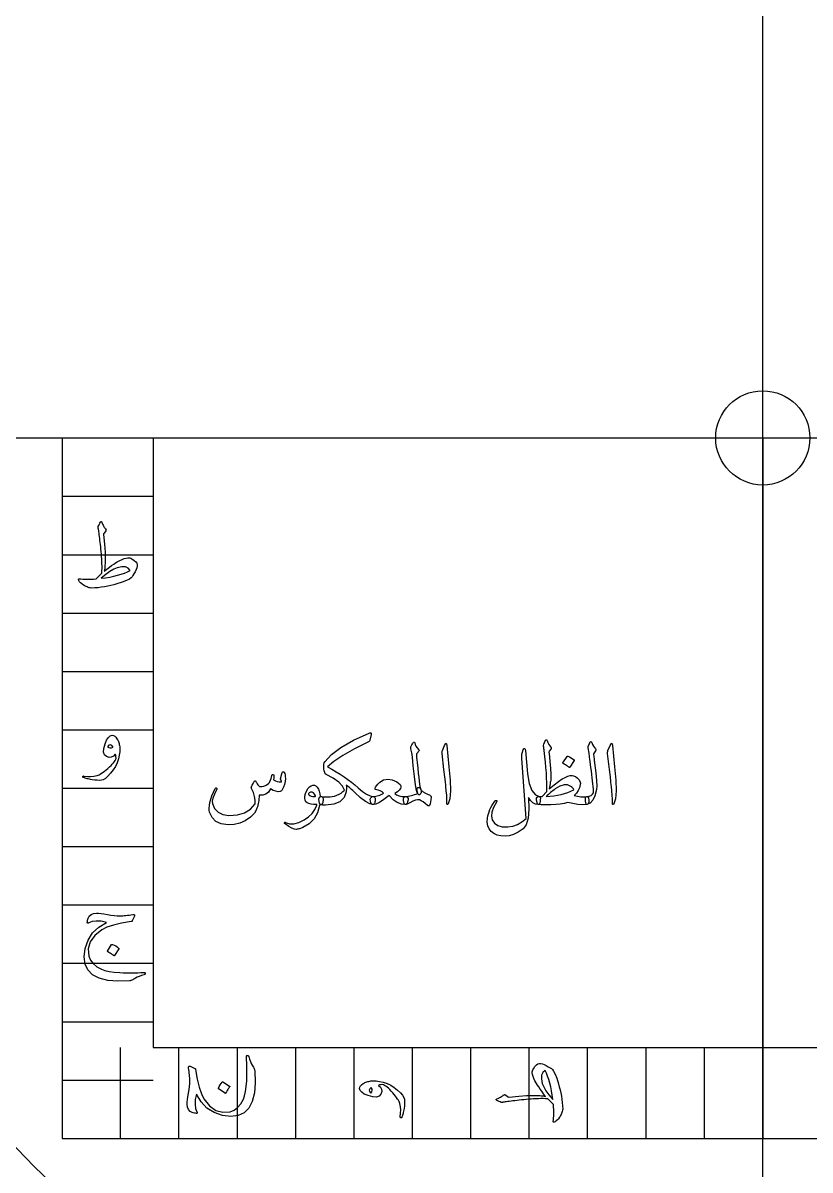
# Model space of a CAD drawing. Header units: millimetres. Extents: x -59 to 59, y -59 to 86.
# Drawn here: x -28.6 to 1.83, y -28.3 to 16.04 of the extents above; entities that cross this region are included whole.
import ezdxf

# ---------------------------------------------------------------- set-up
doc = ezdxf.new("R2010")
doc.units = ezdxf.units.MM
for name, color, linetype in [('CUT_INNER', 6, 'Continuous'), ('CUT_OUTER', 1, 'Continuous'), ('ENGRAVE', 7, 'Continuous'), ('TEXT', 5, 'Continuous')]:
    doc.layers.add(name, color=color, linetype=linetype)

msp = doc.modelspace()

# ---------------------------------------------------------------- linework, layer by layer
at = {"layer": 'CUT_INNER'}
msp.add_circle((0, 0), 1.82, dxfattribs=at)
at = {"layer": 'CUT_OUTER'}
msp.add_arc((0, -0.0003), 58.9997, 179.811218, 0.16335, dxfattribs=at)
at = {"layer": 'ENGRAVE'}
for points in [[(0, -39.825), (0, 39.825)], [(-39.825, 0), (39.825, 0)], [(-27.081, 0), (-27.081, -27.081), (27.081, -27.081), (27.081, 0)], [(-27.081, 0), (-23.5605, 0)], [(-23.5605, 0), (-23.5605, -23.5605), (23.5605, -23.5605), (23.5605, 0)], [(0, 0), (0, -27.081)], [(-27.081, -2.2568), (-23.5605, -2.2568)], [(-27.081, -4.5135), (-23.5605, -4.5135)], [(-27.081, -6.7703), (-23.5605, -6.7703)], [(-27.081, -9.027), (-23.5605, -9.027)], [(-27.081, -11.2837), (-23.5605, -11.2837)], [(-27.081, -13.5405), (-23.5605, -13.5405)], [(-27.081, -15.7973), (-23.5605, -15.7973)], [(-27.081, -18.054), (-23.5605, -18.054)], [(-27.081, -20.3108), (-23.5605, -20.3108)], [(-27.081, -22.5675), (-23.5605, -22.5675)], [(-24.8243, -27.081), (-24.8243, -23.5605)], [(-22.5675, -27.081), (-22.5675, -23.5605)], [(-20.3108, -27.081), (-20.3108, -23.5605)], [(-18.054, -27.081), (-18.054, -23.5605)], [(-15.7973, -27.081), (-15.7973, -23.5605)], [(-13.5405, -27.081), (-13.5405, -23.5605)], [(-11.2837, -27.081), (-11.2837, -23.5605)], [(-9.027, -27.081), (-9.027, -23.5605)], [(-6.7703, -27.081), (-6.7703, -23.5605)], [(-4.5135, -27.081), (-4.5135, -23.5605)], [(-2.2568, -27.081), (-2.2568, -23.5605)], [(0, -27.081), (0, -23.5605)], [(0, -27.081), (0, -23.5605)], [(-27.081, -24.8243), (-23.5605, -24.8243)]]:
    msp.add_lwpolyline(points, dxfattribs=at)
for radius in [57.82, 57.82, 56.2713, 53.395, 53.395, 51.1235, 46.905, 46.905, 44.427, 39.825, 39.825]:
    msp.add_circle((0, 0), radius, dxfattribs=at)
at = {"layer": 'TEXT'}
for points in [[(-25.6853, -3.4246), (-25.6691, -3.3876), (-25.6546, -3.3548), (-25.6418, -3.3262), (-25.6308, -3.302), (-25.6216, -3.2822), (-25.6146, -3.267), (-25.6097, -3.2566), (-25.6069, -3.2509), (-25.6012, -3.2434), (-25.5941, -3.2381), (-25.5858, -3.2349), (-25.5763, -3.2338), (-25.5684, -3.2351), (-25.5618, -3.2389), (-25.5565, -3.2453), (-25.5524, -3.2543), (-25.5345, -3.2977), (-25.5183, -3.336), (-25.5039, -3.3692), (-25.4911, -3.3974), (-25.4837, -3.4097), (-25.4753, -3.4229), (-25.4659, -3.437), (-25.4553, -3.4519), (-25.4435, -3.4676), (-25.4302, -3.4842), (-25.4154, -3.5017), (-25.3991, -3.52), (-25.3889, -3.5385), (-25.3855, -3.5566), (-25.3889, -3.5743), (-25.3991, -3.5916), (-25.4638, -3.6767), (-25.4726, -3.6906), (-25.4783, -3.7048), (-25.4811, -3.7195), (-25.4809, -3.7346), (-25.4476, -4.1096), (-25.4264, -4.4135), (-25.417, -4.6462), (-25.4195, -4.8078), (-25.4231, -4.8682), (-25.4268, -4.9232), (-25.4307, -4.973), (-25.4349, -5.0174), (-25.4392, -5.0567), (-25.4438, -5.091), (-25.4486, -5.1205), (-25.4536, -5.1451), (-25.3517, -5.0672), (-25.2573, -4.9969), (-25.1703, -4.9343), (-25.0908, -4.8794), (-25.0189, -4.8319), (-24.9549, -4.7917), (-24.8988, -4.7587), (-24.8506, -4.7329), (-24.7648, -4.6946), (-24.6845, -4.6647), (-24.6097, -4.6435), (-24.5405, -4.6307), (-24.5039, -4.6296), (-24.4656, -4.6366), (-24.4256, -4.6518), (-24.3838, -4.675), (-24.3012, -4.7335), (-24.2407, -4.79), (-24.2024, -4.8443), (-24.1862, -4.8964), (-24.1873, -4.9546), (-24.2007, -5.0199), (-24.2265, -5.0925), (-24.2646, -5.1724), (-24.3072, -5.251), (-24.3463, -5.3163), (-24.3821, -5.3685), (-24.4145, -5.4075), (-24.4809, -5.4567), (-24.5951, -5.5122), (-24.7569, -5.5742), (-24.9664, -5.6425), (-25.0832, -5.6764), (-25.2019, -5.7064), (-25.3225, -5.7326), (-25.4451, -5.755), (-25.5691, -5.7737), (-25.6942, -5.789), (-25.8204, -5.801), (-25.9476, -5.8095), (-25.9941, -5.8001), (-26.0383, -5.789), (-26.0802, -5.7763), (-26.1197, -5.7618), (-26.1573, -5.7456), (-26.1933, -5.7277), (-26.2279, -5.7081), (-26.2611, -5.6868), (-26.3192, -5.6442), (-26.3675, -5.6017), (-26.4061, -5.5591), (-26.4348, -5.5165), (-26.4506, -5.4811), (-26.4536, -5.4569), (-26.4438, -5.4437), (-26.4212, -5.4415), (-26.3574, -5.4491), (-26.2887, -5.4547), (-26.2152, -5.4585), (-26.1367, -5.4603), (-26.0533, -5.4602), (-25.9651, -5.4581), (-25.8719, -5.4542), (-25.7739, -5.4483), (-25.549, -5.2269), (-25.5448, -5.1379), (-25.5426, -5.048), (-25.5423, -4.9573), (-25.5439, -4.8658), (-25.5472, -4.7731), (-25.552, -4.6792), (-25.5583, -4.584), (-25.566, -4.4876), (-25.5748, -4.3921), (-25.5839, -4.2998), (-25.5935, -4.2107), (-25.6035, -4.1247), (-25.6135, -4.0418), (-25.6231, -3.9616), (-25.6323, -3.8842), (-25.641, -3.8096), (-25.6492, -3.7405), (-25.6567, -3.6797), (-25.6637, -3.6272), (-25.6699, -3.583), (-25.6756, -3.5469), (-25.6806, -3.5187), (-25.685, -3.4984), (-25.6887, -3.4859), (-25.691, -3.4719), (-25.6912, -3.457), (-25.6893, -3.4412), (-25.6853, -3.4246)], [(-24.9562, -5.0191), (-25.088, -5.0738), (-25.2347, -5.1596), (-25.3963, -5.2765), (-25.5729, -5.4245), (-25.4018, -5.4033), (-25.2394, -5.3772), (-25.0858, -5.3462), (-24.9409, -5.3104), (-24.8049, -5.27), (-24.6781, -5.2256), (-24.5604, -5.1772), (-24.452, -5.1247), (-24.5256, -5.0338), (-24.6342, -4.9859), (-24.7778, -4.981), (-24.9562, -5.0191)], [(-25.4264, -11.8234), (-25.3642, -11.679), (-25.2969, -11.5764), (-25.2245, -11.5155), (-25.147, -11.4963), (-25.0984, -11.5048), (-25.0516, -11.5304), (-25.0064, -11.573), (-24.963, -11.6326), (-24.9421, -11.6671), (-24.9238, -11.7024), (-24.9081, -11.7386), (-24.8949, -11.7757), (-24.8836, -11.8138), (-24.8736, -11.8532), (-24.8648, -11.8939), (-24.8574, -11.9358), (-24.8504, -12.0293), (-24.8565, -12.1394), (-24.8759, -12.2661), (-24.9085, -12.4094), (-24.9566, -12.5578), (-25.0226, -12.6998), (-25.1065, -12.8355), (-25.2083, -12.9647), (-25.315, -13.0774), (-25.4102, -13.1598), (-25.4939, -13.2119), (-25.566, -13.2339), (-25.6397, -13.2377), (-25.7245, -13.2356), (-25.8203, -13.2275), (-25.9272, -13.2134), (-25.9814, -13.2046), (-26.0315, -13.1951), (-26.0776, -13.185), (-26.1197, -13.1743), (-26.1579, -13.1633), (-26.1925, -13.1525), (-26.2235, -13.142), (-26.2508, -13.1317), (-26.267, -13.1227), (-26.2781, -13.1129), (-26.2841, -13.1023), (-26.2849, -13.0908), (-26.2796, -13.0793), (-26.2704, -13.072), (-26.2574, -13.0691), (-26.2406, -13.0703), (-26.1092, -13.0831), (-25.9808, -13.084), (-25.8554, -13.0729), (-25.733, -13.0499), (-25.6952, -13.0382), (-25.6533, -13.0201), (-25.6075, -12.9956), (-25.5575, -12.9647), (-25.5035, -12.9275), (-25.4455, -12.8838), (-25.3834, -12.8338), (-25.3173, -12.7773), (-25.2526, -12.719), (-25.1947, -12.6632), (-25.1436, -12.61), (-25.0993, -12.5593), (-25.062, -12.511), (-25.032, -12.4648), (-25.0092, -12.4207), (-24.9937, -12.3787), (-25.0026, -12.3153), (-25.0124, -12.268), (-25.0231, -12.2369), (-25.0345, -12.222), (-25.1038, -12.3036), (-25.1819, -12.3472), (-25.269, -12.353), (-25.365, -12.3208), (-25.4442, -12.2514), (-25.4809, -12.1453), (-25.4749, -12.0027), (-25.4264, -11.8234)], [(-17.0803, -13.8642), (-17.0733, -13.8648), (-17.059, -13.8667), (-17.0375, -13.8699), (-17.0088, -13.8744), (-16.9906, -13.876), (-16.97, -13.8774), (-16.9471, -13.8785), (-16.9219, -13.8795), (-16.8941, -13.8802), (-16.8636, -13.8808), (-16.8302, -13.8811), (-16.7942, -13.8812), (-16.72, -13.8769), (-16.6408, -13.8642), (-16.5565, -13.8429), (-16.4671, -13.8131), (-16.3811, -13.7749), (-16.3035, -13.7287), (-16.2346, -13.6744), (-16.1741, -13.612), (-16.2488, -13.4583), (-16.3913, -13.3071), (-16.6014, -13.1585), (-16.8793, -13.0124), (-16.9102, -12.9818), (-16.9347, -12.9341), (-16.9528, -12.8693), (-16.9645, -12.7876), (-16.9688, -12.6954), (-16.9645, -12.6198), (-16.9517, -12.5608), (-16.9304, -12.5184), (-16.676, -12.2397), (-16.3044, -11.9622), (-15.8157, -11.686), (-15.2099, -11.4111), (-15.1954, -11.4067), (-15.1827, -11.4035), (-15.1716, -11.4016), (-15.1622, -11.4009), (-15.1503, -11.4031), (-15.1418, -11.4094), (-15.1367, -11.4201), (-15.135, -11.435), (-15.1352, -11.4446), (-15.1358, -11.4529), (-15.1369, -11.4599), (-15.1384, -11.4657), (-15.1861, -11.6837), (-15.1933, -11.7016), (-15.2048, -11.7178), (-15.2206, -11.7323), (-15.2406, -11.745), (-15.7833, -12.0244), (-16.2294, -12.2799), (-16.5789, -12.5116), (-16.8316, -12.7194), (-16.6611, -12.8095), (-16.4969, -12.9025), (-16.3391, -12.9986), (-16.1877, -13.0976), (-16.0425, -13.1996), (-15.9032, -13.3046), (-15.7699, -13.4125), (-15.6426, -13.5235), (-15.4708, -13.6663), (-15.3164, -13.7713), (-15.1795, -13.8384), (-15.06, -13.8676), (-15.0242, -13.8778), (-14.9987, -13.8982), (-14.9833, -13.9289), (-14.9782, -13.9698), (-14.9797, -14.0011), (-14.9842, -14.0337), (-14.9917, -14.0675), (-15.0021, -14.1026), (-15.0147, -14.134), (-15.0285, -14.1563), (-15.0436, -14.1697), (-15.06, -14.1742), (-15.1927, -14.1448), (-15.3556, -14.0567), (-15.5487, -13.9097), (-15.7721, -13.704), (-15.8115, -13.6653), (-15.8513, -13.6274), (-15.8915, -13.5903), (-15.9322, -13.5541), (-15.9733, -13.519), (-16.0148, -13.4851), (-16.0568, -13.4526), (-16.0991, -13.4213), (-16.0964, -13.4551), (-16.0949, -13.4885), (-16.0947, -13.5215), (-16.0957, -13.5541), (-16.0976, -13.5861), (-16.1, -13.6172), (-16.1028, -13.6474), (-16.1059, -13.6768), (-16.1839, -13.9033), (-16.3427, -14.0652), (-16.5825, -14.1623), (-16.9032, -14.1946), (-16.9314, -14.1944), (-16.9581, -14.1938), (-16.9833, -14.1927), (-17.0071, -14.1912), (-17.0293, -14.1893), (-17.0501, -14.187), (-17.0694, -14.1842), (-17.0872, -14.181), (-17.117, -14.1614), (-17.1383, -14.1197), (-17.151, -14.0558), (-17.1553, -13.9698), (-17.1506, -13.9236), (-17.1366, -13.8906), (-17.1131, -13.8708), (-17.0803, -13.8642)], [(-25.1163, -11.9494), (-25.1666, -11.8885), (-25.2185, -11.866), (-25.2722, -11.8817), (-25.3275, -11.9358), (-25.2824, -11.9724), (-25.2322, -11.9869), (-25.1768, -11.9793), (-25.1163, -11.9494)], [(-13.3599, -12.5525), (-13.3384, -12.7671), (-13.3182, -12.9579), (-13.2992, -13.1249), (-13.2816, -13.2679), (-13.2652, -13.387), (-13.2501, -13.4817), (-13.2362, -13.5522), (-13.2237, -13.5984), (-13.2053, -13.658), (-13.2015, -13.7074), (-13.2122, -13.7466), (-13.2373, -13.7756), (-13.2682, -13.7916), (-13.2961, -13.7918), (-13.321, -13.7762), (-13.3429, -13.7449), (-13.3814, -13.6255), (-13.4221, -13.4068), (-13.4649, -13.0889), (-13.5098, -12.6717), (-13.5258, -12.4922), (-13.5396, -12.3489), (-13.5514, -12.2418), (-13.5609, -12.1709), (-13.5984, -12.0142), (-13.6033, -11.9865), (-13.6044, -11.9614), (-13.6016, -11.9388), (-13.595, -11.9188), (-13.5658, -11.8698), (-13.5431, -11.8319), (-13.5267, -11.8051), (-13.5167, -11.7893), (-13.4962, -11.7661), (-13.4792, -11.7578), (-13.4655, -11.7644), (-13.4553, -11.7859), (-13.4368, -11.8468), (-13.4051, -11.9103), (-13.3601, -11.9763), (-13.302, -12.0448), (-13.2914, -12.0585), (-13.2867, -12.0721), (-13.288, -12.0857), (-13.2952, -12.0994), (-13.3068, -12.1159), (-13.3178, -12.1313), (-13.3281, -12.1457), (-13.3378, -12.159), (-13.3468, -12.1712), (-13.3552, -12.1824), (-13.363, -12.1925), (-13.3702, -12.2016), (-13.3804, -12.2169), (-13.3872, -12.2322), (-13.3906, -12.2476), (-13.3906, -12.2629), (-13.3861, -12.2963), (-13.3795, -12.3557), (-13.3708, -12.4411), (-13.3599, -12.5525)], [(-12.3004, -11.8915), (-12.2678, -11.8285), (-12.2416, -11.8064), (-12.2218, -11.8251), (-12.2084, -11.8847), (-12.13, -12.7194), (-12.0834, -13.2317), (-12.073, -13.641), (-12.0987, -13.9472), (-12.1607, -14.1503), (-12.172, -14.167), (-12.182, -14.1759), (-12.1907, -14.1772), (-12.1982, -14.1708), (-12.2041, -14.1608), (-12.2084, -14.1478), (-12.2109, -14.1318), (-12.2118, -14.1129), (-12.2118, -13.9653), (-12.2186, -13.8088), (-12.2322, -13.6433), (-12.2527, -13.469), (-12.2571, -13.4234), (-12.2706, -13.3003), (-12.2929, -13.0997), (-12.3242, -12.8216), (-12.3992, -12.205), (-12.4009, -12.1722), (-12.3992, -12.1419), (-12.3941, -12.1143), (-12.3855, -12.0891)], [(-7.5374, -14.0924), (-7.6741, -14.1299), (-7.8287, -14.1572), (-8.0012, -14.1742), (-8.1916, -14.181), (-8.2871, -14.1823), (-8.3726, -14.1827), (-8.448, -14.1823), (-8.5135, -14.181), (-8.569, -14.1793), (-8.6145, -14.1776), (-8.6499, -14.1759), (-8.6754, -14.1742), (-8.6888, -14.1667), (-8.7018, -14.1512), (-8.7143, -14.1276), (-8.7265, -14.0958), (-8.7501, -13.9998), (-8.7495, -13.9297), (-8.7245, -13.8857), (-8.6754, -13.8676), (-8.5289, -13.8642), (-8.3415, -13.6632), (-8.3417, -13.4954), (-8.3457, -13.319), (-8.3536, -13.1342), (-8.3653, -12.9409), (-8.3809, -12.7392), (-8.4002, -12.5295), (-8.4235, -12.3117), (-8.4505, -12.0857), (-8.4538, -12.0534), (-8.4569, -12.0244), (-8.4598, -11.9988), (-8.4624, -11.9767), (-8.4651, -11.958), (-8.468, -11.9426), (-8.471, -11.9307), (-8.4743, -11.9222), (-8.4743, -11.8898), (-8.4607, -11.8404), (-8.4335, -11.774), (-8.3926, -11.6905), (-8.387, -11.6816), (-8.3807, -11.6752), (-8.3734, -11.6714), (-8.3653, -11.6701), (-8.3572, -11.6716), (-8.35, -11.676), (-8.3436, -11.6835), (-8.3381, -11.6939), (-8.3023, -11.7789), (-8.2665, -11.8498), (-8.2307, -11.9066), (-8.195, -11.9494), (-8.1796, -11.969), (-8.1745, -11.9903), (-8.1796, -12.0133), (-8.195, -12.038), (-8.2529, -12.113), (-8.2599, -12.1253), (-8.264, -12.1419), (-8.265, -12.1628), (-8.2631, -12.1879), (-8.2254, -12.5099), (-8.2009, -12.7807), (-8.1896, -13.0005), (-8.1916, -13.1691), (-8.1941, -13.1993), (-8.1984, -13.2352), (-8.2043, -13.2768), (-8.212, -13.3242), (-8.2212, -13.3771), (-8.2316, -13.4353), (-8.2433, -13.4989), (-8.2563, -13.5678), (-8.0602, -13.4083), (-7.8909, -13.2807), (-7.7484, -13.1851), (-7.6328, -13.1214), (-7.5325, -13.0803), (-7.4463, -13.0559), (-7.3741, -13.048), (-7.316, -13.0567), (-7.24, -13.0884), (-7.172, -13.1393), (-7.1122, -13.2094), (-7.0605, -13.2986), (-7.0536, -13.3163), (-7.0502, -13.3386), (-7.0502, -13.3657), (-7.0536, -13.3974), (-7.086, -13.5224), (-7.1354, -13.635), (-7.2018, -13.7353), (-7.2853, -13.8233), (-7.221, -13.8389), (-7.1576, -13.8518), (-7.0949, -13.8619), (-7.0332, -13.8693), (-6.9723, -13.8736), (-6.9123, -13.8748), (-6.8531, -13.8728), (-6.7947, -13.8676), (-6.773, -13.8688), (-6.7555, -13.8795), (-6.7423, -13.8995), (-6.7334, -13.9289), (-6.7221, -13.9904), (-6.7189, -14.0422), (-6.7238, -14.0841), (-6.7368, -14.1163), (-6.7545, -14.1416), (-6.77, -14.1597), (-6.7834, -14.1706), (-6.7947, -14.1742), (-6.9663, -14.1793), (-7.1473, -14.1674), (-7.3377, -14.1384), (-7.5374, -14.0924)], [(-6.7436, -11.9256), (-6.7206, -11.87), (-6.7027, -11.8259), (-6.6899, -11.7934), (-6.6823, -11.7723), (-6.6763, -11.7589), (-6.6687, -11.7493), (-6.6593, -11.7435), (-6.6482, -11.7416), (-6.6356, -11.7438), (-6.6252, -11.7501), (-6.6169, -11.7608), (-6.6107, -11.7757), (-6.5824, -11.8487), (-6.5486, -11.9145), (-6.5092, -11.9731), (-6.4642, -12.0244), (-6.4517, -12.0408), (-6.4481, -12.0593), (-6.4534, -12.08), (-6.4676, -12.1028), (-6.5426, -12.2084), (-6.5375, -12.2556), (-6.5324, -12.3021), (-6.5273, -12.3476), (-6.5222, -12.3924), (-6.517, -12.4362), (-6.5119, -12.4792), (-6.5068, -12.5214), (-6.5017, -12.5627), (-6.4547, -12.9451), (-6.4259, -13.2441), (-6.4155, -13.4596), (-6.4234, -13.5916), (-6.4877, -13.8312), (-6.5716, -14.0081), (-6.675, -14.1225), (-6.7981, -14.1742), (-6.8015, -14.1742), (-6.8049, -14.1742), (-6.8083, -14.1742), (-6.8117, -14.1742), (-6.832, -14.155), (-6.845, -14.1112), (-6.8507, -14.0426), (-6.8492, -13.9493), (-6.846, -13.9148), (-6.8364, -13.8897), (-6.8205, -13.874), (-6.7981, -13.8676), (-6.7117, -13.8503), (-6.6397, -13.819), (-6.5822, -13.7737), (-6.5392, -13.7143), (-6.5421, -13.6429), (-6.5473, -13.5618), (-6.5548, -13.4709), (-6.5647, -13.3702), (-6.5768, -13.2601), (-6.5907, -13.141), (-6.6066, -13.0131), (-6.6244, -12.8761), (-6.6408, -12.7416), (-6.6559, -12.6206), (-6.6697, -12.5133), (-6.6823, -12.4196), (-6.6931, -12.3395), (-6.7019, -12.2731), (-6.7085, -12.2203), (-6.7129, -12.1811), (-6.747, -11.9869), (-6.7481, -11.9678), (-6.7479, -11.9512), (-6.7464, -11.9371), (-6.7436, -11.9256)], [(-5.8987, -11.8915), (-5.8661, -11.8285), (-5.8399, -11.8064), (-5.8201, -11.8251), (-5.8067, -11.8847), (-5.7283, -12.7194), (-5.6817, -13.2317), (-5.6713, -13.641), (-5.697, -13.9472), (-5.759, -14.1503), (-5.7703, -14.167), (-5.7803, -14.1759), (-5.789, -14.1772), (-5.7965, -14.1708), (-5.8024, -14.1608), (-5.8067, -14.1478), (-5.8092, -14.1318), (-5.8101, -14.1129), (-5.8101, -13.9653), (-5.8169, -13.8088), (-5.8305, -13.6433), (-5.851, -13.469), (-5.8555, -13.4234), (-5.8689, -13.3003), (-5.8912, -13.0997), (-5.9225, -12.8216), (-5.9975, -12.205), (-5.9992, -12.1722), (-5.9975, -12.1419), (-5.9924, -12.1143), (-5.9839, -12.0891)], [(-9.091, -12.9886), (-9.0303, -13.3548), (-8.93, -13.6257), (-8.7901, -13.8011), (-8.6106, -13.8812), (-8.5991, -13.8982), (-8.5953, -13.9323), (-8.5991, -13.9834), (-8.6106, -14.0515), (-8.6221, -14.1052), (-8.6362, -14.1435), (-8.6528, -14.1665), (-8.6719, -14.1742), (-8.7882, -14.1572), (-8.8917, -14.1061), (-8.9824, -14.0209), (-9.0603, -13.9016), (-9.0422, -14.3531), (-9.0697, -14.7057), (-9.1427, -14.9595), (-9.2614, -15.1145), (-9.4496, -15.237), (-9.6293, -15.3249), (-9.8005, -15.3783), (-9.9632, -15.3973), (-10.1257, -15.3886), (-10.269, -15.3556), (-10.3931, -15.2983), (-10.4981, -15.2167), (-10.5788, -15.1141), (-10.6301, -14.9936), (-10.652, -14.8552), (-10.6446, -14.6989), (-10.6296, -14.6154), (-10.6084, -14.5319), (-10.581, -14.4485), (-10.5475, -14.365), (-10.5076, -14.2815), (-10.461, -14.198), (-10.4079, -14.1146), (-10.3482, -14.0311), (-10.3392, -14.0222), (-10.3294, -14.0158), (-10.3188, -14.0119), (-10.3073, -14.0107), (-10.2977, -14.0119), (-10.2894, -14.0158), (-10.2824, -14.0222), (-10.2766, -14.0311), (-10.2734, -14.042), (-10.2741, -14.0541), (-10.2785, -14.0675), (-10.2868, -14.0822), (-10.4038, -14.2843), (-10.4717, -14.4646), (-10.4906, -14.6233), (-10.4606, -14.7602), (-10.3727, -14.8924), (-10.2417, -14.9825), (-10.0677, -15.0304), (-9.8508, -15.0362), (-9.6587, -15.0055), (-9.4777, -14.9408), (-9.3078, -14.842), (-9.1489, -14.7091), (-9.3125, -12.3924), (-9.3161, -12.337), (-9.3167, -12.2901), (-9.3144, -12.2518), (-9.3091, -12.222), (-9.2443, -12.0176), (-9.2196, -12.0001), (-9.2, -12.0057), (-9.1855, -12.0342), (-9.1762, -12.0857)], [(-7.5647, -12.3106), (-7.5604, -12.3063), (-7.5545, -12.3038), (-7.5468, -12.3029), (-7.5374, -12.3038), (-7.4712, -12.3306), (-7.4088, -12.3634), (-7.3503, -12.4021), (-7.2955, -12.4469), (-7.2902, -12.4537), (-7.2879, -12.4605), (-7.2885, -12.4673), (-7.2921, -12.4741), (-7.4523, -12.733), (-7.4582, -12.7392), (-7.4659, -12.7407), (-7.4753, -12.7375), (-7.4863, -12.7296), (-7.4959, -12.7228), (-7.511, -12.7126), (-7.5317, -12.699), (-7.5579, -12.6819), (-7.59, -12.6615), (-7.6286, -12.6377), (-7.6735, -12.6104), (-7.7248, -12.5797), (-7.7316, -12.5746), (-7.735, -12.5695), (-7.735, -12.5644), (-7.7316, -12.5593)], [(-18.576, -12.9375), (-18.57, -12.9226), (-18.5624, -12.9119), (-18.553, -12.9055), (-18.5419, -12.9034), (-18.5277, -12.9051), (-18.5155, -12.9102), (-18.5055, -12.9187), (-18.4976, -12.9307), (-18.4783, -12.9732), (-18.4644, -13.026), (-18.4561, -13.0891), (-18.4533, -13.1623), (-18.4608, -13.282), (-18.4832, -13.3957), (-18.5204, -13.5034), (-18.5726, -13.6052), (-18.5905, -13.6297), (-18.6101, -13.6487), (-18.6314, -13.6621), (-18.6544, -13.67), (-18.7376, -13.6753), (-18.8273, -13.6606), (-18.9233, -13.6259), (-19.0257, -13.5712), (-19.112, -13.6893), (-19.2139, -13.7679), (-19.3317, -13.8069), (-19.4652, -13.8062), (-19.4696, -13.8781), (-19.4759, -13.9472), (-19.4841, -14.0135), (-19.4942, -14.0771), (-19.5062, -14.1383), (-19.5201, -14.1976), (-19.536, -14.255), (-19.5538, -14.3105), (-19.5951, -14.4106), (-19.6509, -14.503), (-19.7212, -14.5877), (-19.8059, -14.6648), (-20.0042, -14.7968), (-20.2139, -14.8897), (-20.4351, -14.9433), (-20.6679, -14.9578), (-20.93, -14.9222), (-21.1372, -14.8292), (-21.2894, -14.6786), (-21.3867, -14.4706), (-21.3999, -14.3956), (-21.4021, -14.3071), (-21.3931, -14.2049), (-21.3731, -14.089), (-21.341, -13.9621), (-21.2956, -13.8301), (-21.237, -13.693), (-21.1653, -13.5507), (-21.1595, -13.5418), (-21.1525, -13.5354), (-21.1442, -13.5316), (-21.1346, -13.5303), (-21.125, -13.5311), (-21.1167, -13.5337), (-21.1097, -13.5379), (-21.104, -13.5439), (-21.1001, -13.5526), (-21.0989, -13.5618), (-21.1001, -13.5714), (-21.104, -13.5814), (-21.1951, -13.7707), (-21.2539, -13.9263), (-21.2803, -14.0484), (-21.2743, -14.1367), (-21.1883, -14.3316), (-21.0529, -14.4732), (-20.868, -14.5615), (-20.6338, -14.5967), (-20.3063, -14.5758), (-20.0291, -14.4927), (-19.8021, -14.3475), (-19.6253, -14.1401), (-19.626, -14.0034), (-19.6483, -13.8591), (-19.6924, -13.707), (-19.7582, -13.5473), (-19.7665, -13.5311), (-19.771, -13.5167), (-19.7716, -13.5039), (-19.7684, -13.4928), (-19.7501, -13.4548), (-19.7327, -13.4191), (-19.716, -13.3858), (-19.7003, -13.3548), (-19.6854, -13.3266), (-19.6713, -13.3016), (-19.6581, -13.2798), (-19.6458, -13.2611), (-19.6388, -13.2533), (-19.6313, -13.2501), (-19.6234, -13.2515), (-19.6151, -13.2577), (-19.6109, -13.2624), (-19.6049, -13.2696), (-19.5972, -13.2794), (-19.5879, -13.2918), (-19.5772, -13.3067), (-19.5657, -13.3242), (-19.5534, -13.3442), (-19.5402, -13.3667), (-19.5133, -13.4102), (-19.4908, -13.4417), (-19.4725, -13.4613), (-19.4584, -13.469), (-19.3698, -13.4764), (-19.2812, -13.4613), (-19.1927, -13.4236), (-19.1041, -13.3633), (-19.0719, -13.3233), (-19.0402, -13.2577), (-19.0089, -13.1666), (-18.978, -13.0499), (-18.975, -13.0388), (-18.9695, -13.0295), (-18.9614, -13.0218), (-18.9508, -13.0158), (-18.9408, -13.012), (-18.9312, -13.0107), (-18.922, -13.012), (-18.9133, -13.0158), (-18.9003, -13.0371), (-18.8954, -13.0772), (-18.8986, -13.1359), (-18.9099, -13.2134), (-18.8411, -13.2556), (-18.7676, -13.2833), (-18.6895, -13.2965), (-18.6067, -13.2952), (-18.6077, -13.2703), (-18.6109, -13.2501), (-18.6162, -13.2345), (-18.6237, -13.2237), (-18.6322, -13.2134), (-18.6373, -13.2032), (-18.639, -13.193), (-18.6373, -13.1828)], [(-13.8131, -13.8676), (-13.7632, -13.875), (-13.7296, -13.8974), (-13.7121, -13.9346), (-13.7108, -13.9868), (-13.7275, -14.0675), (-13.75, -14.1256), (-13.7786, -14.1612), (-13.8131, -14.1742), (-13.97, -14.1599), (-14.1273, -14.0967), (-14.2851, -13.9845), (-14.4433, -13.8233), (-14.6429, -13.9781), (-14.8121, -14.0882), (-14.9512, -14.1535), (-15.06, -14.1742), (-15.096, -14.1661), (-15.1256, -14.1418), (-15.1488, -14.1014), (-15.1656, -14.0447), (-15.1705, -13.9698), (-15.1545, -13.9153), (-15.1177, -13.8812), (-15.06, -13.8676), (-15.0075, -13.8625), (-14.9557, -13.8539), (-14.9045, -13.842), (-14.8539, -13.8267), (-14.804, -13.8077), (-14.7547, -13.7849), (-14.706, -13.7583), (-14.658, -13.7279), (-14.717, -13.6798), (-14.7883, -13.641), (-14.872, -13.6116), (-14.968, -13.5916), (-14.9767, -13.588), (-14.9825, -13.5805), (-14.9853, -13.5692), (-14.9851, -13.5541), (-14.9689, -13.502), (-14.9339, -13.4443), (-14.8803, -13.381), (-14.8079, -13.3122), (-14.6569, -13.2217), (-14.497, -13.1887), (-14.3281, -13.2132), (-14.1503, -13.2952), (-14.075, -13.3476), (-14.0226, -13.3991), (-13.9932, -13.4498), (-13.9868, -13.4996), (-14.0056, -13.5533), (-14.0515, -13.612), (-14.1248, -13.6759), (-14.2253, -13.7449), (-14.1535, -13.7986), (-14.0609, -13.8369), (-13.9474, -13.8599), (-13.8131, -13.8676)], [(-17.1314, -14.2117), (-17.2113, -14.4921), (-17.3452, -14.727), (-17.5332, -14.9163), (-17.7754, -15.06), (-17.8092, -15.0746), (-17.8426, -15.0877), (-17.8756, -15.0993), (-17.9082, -15.1094), (-17.9402, -15.1178), (-17.9713, -15.1243), (-18.0015, -15.1289), (-18.0309, -15.1316), (-18.1041, -15.1211), (-18.2012, -15.083), (-18.3222, -15.0172), (-18.467, -14.9237), (-18.4825, -14.9103), (-18.4917, -14.8973), (-18.4944, -14.8848), (-18.4908, -14.8726), (-18.4827, -14.8633), (-18.4721, -14.859), (-18.4589, -14.8598), (-18.4431, -14.8658), (-18.2926, -14.9146), (-18.1237, -14.9144), (-17.9365, -14.8652), (-17.7311, -14.767), (-17.5633, -14.6531), (-17.4244, -14.5192), (-17.3146, -14.3652), (-17.2336, -14.1912), (-17.2343, -14.1851), (-17.2362, -14.1802), (-17.2394, -14.1765), (-17.2439, -14.1742), (-17.3612, -14.1674), (-17.4611, -14.1538), (-17.5435, -14.1333), (-17.6084, -14.1061), (-17.6587, -14.0639), (-17.6902, -14.0056), (-17.703, -13.931), (-17.697, -13.8403), (-17.6951, -13.8283), (-17.6927, -13.816), (-17.69, -13.8036), (-17.6868, -13.7909), (-17.6832, -13.7778), (-17.6791, -13.7641), (-17.6746, -13.7497), (-17.6697, -13.7347), (-17.6297, -13.6374), (-17.5812, -13.5567), (-17.5241, -13.4926), (-17.4585, -13.4451), (-17.3914, -13.4191), (-17.3299, -13.4196), (-17.2739, -13.4464), (-17.2234, -13.4996), (-17.1794, -13.5737), (-17.1459, -13.6597), (-17.1231, -13.7577), (-17.111, -13.8676), (-17.1043, -13.8675), (-17.0978, -13.8671), (-17.0915, -13.8666), (-17.0854, -13.8659), (-17.0794, -13.8651), (-17.0731, -13.8646), (-17.0666, -13.8643), (-17.0599, -13.8642), (-17.0369, -13.8691), (-17.019, -13.8838), (-17.0062, -13.9082), (-16.9986, -13.9425), (-16.9954, -13.9802), (-16.996, -14.0183), (-17.0005, -14.0569), (-17.0088, -14.0958), (-17.0196, -14.1301), (-17.0318, -14.1546), (-17.0452, -14.1693), (-17.0599, -14.1742), (-17.1246, -14.1742), (-17.1251, -14.1804), (-17.1263, -14.1887), (-17.1285, -14.1991), (-17.1314, -14.2117)], [(-17.295, -13.8301), (-17.3307, -13.7677), (-17.3699, -13.7236), (-17.4125, -13.6979), (-17.4585, -13.6904), (-17.486, -13.6976), (-17.5105, -13.7091), (-17.532, -13.7249), (-17.5505, -13.7449), (-17.5565, -13.7556), (-17.5573, -13.7671), (-17.5531, -13.7794), (-17.5437, -13.7926), (-17.5085, -13.8235), (-17.4577, -13.8446), (-17.391, -13.8559), (-17.3086, -13.8573), (-17.3001, -13.8556), (-17.295, -13.8505), (-17.2933, -13.842), (-17.295, -13.8301)], [(-13.3327, -13.5201), (-13.2926, -13.5167), (-13.2611, -13.5269), (-13.2381, -13.5507), (-13.2237, -13.5882), (-13.2171, -13.6067), (-13.2041, -13.6248), (-13.1847, -13.6425), (-13.1589, -13.6597), (-13.1427, -13.6688), (-13.1249, -13.6789), (-13.1053, -13.6901), (-13.084, -13.7023), (-13.061, -13.7152), (-13.0363, -13.7283), (-13.0099, -13.7416), (-12.9818, -13.7551), (-12.9294, -13.7805), (-12.8881, -13.802), (-12.8578, -13.8197), (-12.8387, -13.8335), (-12.8257, -13.8456), (-12.8174, -13.8582), (-12.8138, -13.8712), (-12.8148, -13.8846), (-12.8291, -13.9864), (-12.8446, -14.0737), (-12.8614, -14.1465), (-12.8795, -14.2049), (-12.8842, -14.2123), (-12.8915, -14.2176), (-12.9013, -14.2208), (-12.9136, -14.2219), (-12.9292, -14.2213), (-12.9417, -14.2193), (-12.9513, -14.2161), (-12.9579, -14.2117), (-13.0439, -14.1318), (-13.1249, -14.0694), (-13.2007, -14.0245), (-13.2713, -13.997), (-13.3429, -13.9911), (-13.4281, -14.0073), (-13.5269, -14.0456), (-13.6393, -14.1061), (-13.6936, -14.1359), (-13.7407, -14.1572), (-13.7805, -14.1699), (-13.8131, -14.1742), (-13.8288, -14.1714), (-13.842, -14.1631), (-13.8527, -14.1493), (-13.8608, -14.1299), (-13.8884, -14.019), (-13.8897, -13.9383), (-13.8646, -13.8878), (-13.8131, -13.8676), (-13.7579, -13.8612), (-13.7015, -13.8522), (-13.6438, -13.8407), (-13.5848, -13.8267), (-13.5247, -13.8099), (-13.4638, -13.7901), (-13.4021, -13.7673), (-13.3395, -13.7415), (-13.3595, -13.6497), (-13.365, -13.5822), (-13.3561, -13.539), (-13.3327, -13.5201)], [(-7.425, -13.469), (-7.5428, -13.4153), (-7.6814, -13.4144), (-7.8409, -13.4664), (-8.0212, -13.5712), (-8.0684, -13.6042), (-8.1145, -13.6385), (-8.1595, -13.674), (-8.2035, -13.7108), (-8.2464, -13.7485), (-8.2882, -13.7867), (-8.329, -13.8252), (-8.3687, -13.8642), (-8.0732, -13.8348), (-7.7964, -13.7807), (-7.5383, -13.7019), (-7.2989, -13.5984), (-7.3196, -13.5673), (-7.3475, -13.5354), (-7.3826, -13.5026), (-7.425, -13.469)], [(-24.2901, -18.4846), (-24.3719, -18.6686), (-24.3793, -18.6807), (-24.3881, -18.6899), (-24.3981, -18.6961), (-24.4094, -18.6993), (-24.7873, -18.7589), (-25.1035, -18.8321), (-25.358, -18.919), (-25.5507, -19.0195), (-25.8209, -19.2399), (-25.9945, -19.482), (-26.0713, -19.7458), (-26.0515, -20.0314), (-25.9915, -20.186), (-25.8897, -20.3227), (-25.7462, -20.4415), (-25.5609, -20.5424), (-25.4308, -20.5876), (-25.2688, -20.6242), (-25.0748, -20.6523), (-24.8489, -20.6719), (-24.7288, -20.6776), (-24.6104, -20.6813), (-24.4937, -20.6827), (-24.3787, -20.6821), (-24.2659, -20.6796), (-24.1556, -20.6753), (-24.0478, -20.6693), (-23.9426, -20.6617), (-23.9179, -20.66), (-23.8983, -20.6617), (-23.8838, -20.6668), (-23.8745, -20.6753), (-23.8694, -20.6857), (-23.8677, -20.6966), (-23.8694, -20.7079), (-23.8745, -20.7196), (-23.8782, -20.7259), (-23.8826, -20.7311), (-23.8876, -20.7352), (-23.8932, -20.7383), (-23.8993, -20.741), (-23.9056, -20.7439), (-23.9121, -20.7469), (-23.9188, -20.7502), (-24.0169, -20.7815), (-24.1036, -20.8141), (-24.1788, -20.848), (-24.2424, -20.8831), (-24.2832, -20.9085), (-24.3204, -20.93), (-24.3539, -20.9476), (-24.3838, -20.9615), (-24.4097, -20.9721), (-24.4311, -20.9802), (-24.448, -20.9858), (-24.4605, -20.9887), (-24.9264, -21.006), (-25.3224, -20.9726), (-25.6487, -20.8884), (-25.905, -20.7537), (-26.0903, -20.5688), (-26.1997, -20.338), (-26.2334, -20.0612), (-26.1912, -19.7384), (-26.0796, -19.4132), (-25.905, -19.1362), (-25.6674, -18.9073), (-25.3667, -18.7265), (-25.5797, -18.6858), (-25.7653, -18.6763), (-25.9238, -18.6978), (-26.0549, -18.7504), (-26.0664, -18.7546), (-26.0771, -18.7572), (-26.0869, -18.758), (-26.0958, -18.7572), (-26.1033, -18.7544), (-26.1086, -18.7495), (-26.1118, -18.7425), (-26.1129, -18.7333), (-26.1082, -18.691), (-26.1009, -18.649), (-26.0911, -18.6075), (-26.0788, -18.5664), (-26.0353, -18.4865), (-25.9664, -18.4276), (-25.8718, -18.3894), (-25.7517, -18.3722), (-25.6757, -18.3728), (-25.5805, -18.3816), (-25.4662, -18.3984), (-25.3327, -18.4233), (-25.1949, -18.4482), (-25.0678, -18.465), (-24.9513, -18.4738), (-24.8455, -18.4744), (-24.7946, -18.4722), (-24.7407, -18.4689), (-24.6838, -18.4645), (-24.624, -18.4591), (-24.5612, -18.4524), (-24.4954, -18.4442), (-24.4266, -18.4345), (-24.3549, -18.4233), (-24.3138, -18.422), (-24.2893, -18.4318), (-24.2814, -18.4527), (-24.2901, -18.4846)], [(-25.1691, -19.5885), (-25.1649, -19.5842), (-25.1589, -19.5817), (-25.1512, -19.5808), (-25.1419, -19.5817), (-25.0756, -19.6085), (-25.0133, -19.6413), (-24.9547, -19.68), (-24.9, -19.7248), (-24.8947, -19.7316), (-24.8923, -19.7384), (-24.8929, -19.7452), (-24.8966, -19.752), (-25.0567, -20.0109), (-25.0627, -20.0171), (-25.0703, -20.0186), (-25.0797, -20.0154), (-25.0908, -20.0075), (-25.1003, -20.0007), (-25.1155, -19.9905), (-25.1361, -19.9769), (-25.1623, -19.9598), (-25.1945, -19.9394), (-25.233, -19.9155), (-25.2779, -19.8883), (-25.3293, -19.8576), (-25.3361, -19.8525), (-25.3395, -19.8474), (-25.3395, -19.8423), (-25.3361, -19.8372)], [(-22.1369, -24.2901), (-21.9529, -24.3719), (-21.9408, -24.3793), (-21.9316, -24.3881), (-21.9254, -24.3981), (-21.9222, -24.4094), (-21.8626, -24.7873), (-21.7894, -25.1035), (-21.7025, -25.358), (-21.602, -25.5507), (-21.3816, -25.8209), (-21.1395, -25.9945), (-20.8757, -26.0713), (-20.5901, -26.0515), (-20.4355, -25.9915), (-20.2988, -25.8897), (-20.18, -25.7462), (-20.0791, -25.5609), (-20.0339, -25.4308), (-19.9973, -25.2688), (-19.9692, -25.0748), (-19.9496, -24.8489), (-19.9439, -24.7288), (-19.9402, -24.6104), (-19.9388, -24.4937), (-19.9394, -24.3787), (-19.9419, -24.2659), (-19.9462, -24.1556), (-19.9522, -24.0478), (-19.9598, -23.9426), (-19.9615, -23.9179), (-19.9598, -23.8983), (-19.9547, -23.8838), (-19.9462, -23.8745), (-19.9358, -23.8694), (-19.9249, -23.8677), (-19.9136, -23.8694), (-19.9019, -23.8745), (-19.8956, -23.8782), (-19.8904, -23.8826), (-19.8863, -23.8876), (-19.8832, -23.8932), (-19.8805, -23.8993), (-19.8776, -23.9056), (-19.8746, -23.9121), (-19.8713, -23.9188), (-19.84, -24.0169), (-19.8074, -24.1036), (-19.7735, -24.1788), (-19.7384, -24.2424), (-19.713, -24.2832), (-19.6915, -24.3204), (-19.6739, -24.3539), (-19.66, -24.3838), (-19.6494, -24.4097), (-19.6413, -24.4311), (-19.6357, -24.448), (-19.6328, -24.4605), (-19.6155, -24.9264), (-19.6489, -25.3224), (-19.7331, -25.6487), (-19.8678, -25.905), (-20.0527, -26.0903), (-20.2835, -26.1997), (-20.5603, -26.2334), (-20.8831, -26.1912), (-21.2083, -26.0796), (-21.4853, -25.905), (-21.7142, -25.6674), (-21.895, -25.3667), (-21.9357, -25.5797), (-21.9452, -25.7653), (-21.9237, -25.9238), (-21.8711, -26.0549), (-21.8669, -26.0664), (-21.8643, -26.0771), (-21.8635, -26.0869), (-21.8643, -26.0958), (-21.8671, -26.1033), (-21.872, -26.1086), (-21.879, -26.1118), (-21.8882, -26.1129), (-21.9305, -26.1082), (-21.9725, -26.1009), (-22.014, -26.0911), (-22.0551, -26.0788), (-22.135, -26.0353), (-22.1939, -25.9664), (-22.2321, -25.8718), (-22.2493, -25.7517), (-22.2487, -25.6757), (-22.2399, -25.5805), (-22.2231, -25.4662), (-22.1982, -25.3327), (-22.1733, -25.1949), (-22.1565, -25.0678), (-22.1477, -24.9513), (-22.1471, -24.8455), (-22.1493, -24.7946), (-22.1526, -24.7407), (-22.157, -24.6838), (-22.1624, -24.624), (-22.1691, -24.5612), (-22.1773, -24.4954), (-22.187, -24.4266), (-22.1982, -24.3549), (-22.1995, -24.3138), (-22.1897, -24.2893), (-22.1688, -24.2814), (-22.1369, -24.2901)], [(-10.1159, -25.6853), (-10.1529, -25.6691), (-10.1857, -25.6546), (-10.2143, -25.6418), (-10.2385, -25.6308), (-10.2583, -25.6216), (-10.2735, -25.6146), (-10.2839, -25.6097), (-10.2896, -25.6069), (-10.2971, -25.6012), (-10.3024, -25.5941), (-10.3056, -25.5858), (-10.3067, -25.5763), (-10.3054, -25.5684), (-10.3016, -25.5618), (-10.2952, -25.5565), (-10.2862, -25.5524), (-10.2428, -25.5345), (-10.2045, -25.5183), (-10.1713, -25.5039), (-10.1431, -25.4911), (-10.1308, -25.4837), (-10.1176, -25.4753), (-10.1035, -25.4659), (-10.0886, -25.4553), (-10.0729, -25.4435), (-10.0563, -25.4302), (-10.0388, -25.4154), (-10.0205, -25.3991), (-10.002, -25.3889), (-9.9839, -25.3855), (-9.9662, -25.3889), (-9.9489, -25.3991), (-9.8638, -25.4638), (-9.8499, -25.4726), (-9.8357, -25.4783), (-9.821, -25.4811), (-9.8059, -25.4809), (-9.4309, -25.4476), (-9.127, -25.4264), (-8.8943, -25.417), (-8.7327, -25.4195), (-8.6723, -25.4231), (-8.6173, -25.4268), (-8.5675, -25.4307), (-8.5231, -25.4349), (-8.4838, -25.4392), (-8.4495, -25.4438), (-8.42, -25.4486), (-8.3954, -25.4536), (-8.4733, -25.3517), (-8.5436, -25.2573), (-8.6062, -25.1703), (-8.6611, -25.0908), (-8.7086, -25.0189), (-8.7488, -24.9549), (-8.7818, -24.8988), (-8.8076, -24.8506), (-8.8459, -24.7648), (-8.8758, -24.6845), (-8.897, -24.6097), (-8.9098, -24.5405), (-8.9109, -24.5039), (-8.9039, -24.4656), (-8.8887, -24.4256), (-8.8655, -24.3838), (-8.807, -24.3012), (-8.7505, -24.2407), (-8.6962, -24.2024), (-8.6441, -24.1862), (-8.5859, -24.1873), (-8.5206, -24.2007), (-8.448, -24.2265), (-8.3681, -24.2646), (-8.2895, -24.3072), (-8.2242, -24.3463), (-8.172, -24.3821), (-8.133, -24.4145), (-8.0838, -24.4809), (-8.0283, -24.5951), (-7.9663, -24.7569), (-7.898, -24.9664), (-7.8641, -25.0832), (-7.8341, -25.2019), (-7.8079, -25.3225), (-7.7855, -25.4451), (-7.7668, -25.5691), (-7.7515, -25.6942), (-7.7395, -25.8204), (-7.731, -25.9476), (-7.7404, -25.9941), (-7.7515, -26.0383), (-7.7642, -26.0802), (-7.7787, -26.1197), (-7.7949, -26.1573), (-7.8128, -26.1933), (-7.8324, -26.2279), (-7.8537, -26.2611), (-7.8963, -26.3192), (-7.9388, -26.3675), (-7.9814, -26.4061), (-8.024, -26.4348), (-8.0594, -26.4506), (-8.0836, -26.4536), (-8.0968, -26.4438), (-8.099, -26.4212), (-8.0914, -26.3574), (-8.0858, -26.2887), (-8.082, -26.2152), (-8.0802, -26.1367), (-8.0803, -26.0533), (-8.0824, -25.9651), (-8.0863, -25.8719), (-8.0922, -25.7739), (-8.3136, -25.549), (-8.4026, -25.5448), (-8.4925, -25.5426), (-8.5832, -25.5423), (-8.6747, -25.5439), (-8.7674, -25.5472), (-8.8613, -25.552), (-8.9565, -25.5583), (-9.0529, -25.566), (-9.1484, -25.5748), (-9.2407, -25.5839), (-9.3298, -25.5935), (-9.4158, -25.6035), (-9.4987, -25.6135), (-9.5789, -25.6231), (-9.6563, -25.6323), (-9.7309, -25.641), (-9.8, -25.6492), (-9.8608, -25.6567), (-9.9133, -25.6637), (-9.9575, -25.6699), (-9.9936, -25.6756), (-10.0218, -25.6806), (-10.0421, -25.685), (-10.0546, -25.6887), (-10.0686, -25.691), (-10.0835, -25.6912), (-10.0993, -25.6893), (-10.1159, -25.6853)], [(-8.5214, -24.9562), (-8.4667, -25.088), (-8.3809, -25.2347), (-8.264, -25.3963), (-8.116, -25.5729), (-8.1372, -25.4018), (-8.1633, -25.2394), (-8.1943, -25.0858), (-8.2301, -24.9409), (-8.2705, -24.8049), (-8.3149, -24.6781), (-8.3633, -24.5604), (-8.4158, -24.452), (-8.5067, -24.5256), (-8.5546, -24.6342), (-8.5595, -24.7778), (-8.5214, -24.9562)], [(-21.033, -25.1691), (-21.0373, -25.1649), (-21.0398, -25.1589), (-21.0407, -25.1512), (-21.0398, -25.1419), (-21.013, -25.0756), (-20.9802, -25.0133), (-20.9415, -24.9547), (-20.8967, -24.9), (-20.8899, -24.8947), (-20.8831, -24.8923), (-20.8763, -24.8929), (-20.8695, -24.8966), (-20.6106, -25.0567), (-20.6044, -25.0627), (-20.6029, -25.0703), (-20.6061, -25.0797), (-20.614, -25.0908), (-20.6208, -25.1003), (-20.631, -25.1155), (-20.6446, -25.1361), (-20.6617, -25.1623), (-20.6821, -25.1945), (-20.706, -25.233), (-20.7332, -25.2779), (-20.7639, -25.3293), (-20.769, -25.3361), (-20.7741, -25.3395), (-20.7792, -25.3395), (-20.7843, -25.3361)], [(-15.2576, -25.4264), (-15.402, -25.3642), (-15.5046, -25.2969), (-15.5655, -25.2245), (-15.5847, -25.147), (-15.5762, -25.0984), (-15.5506, -25.0516), (-15.508, -25.0064), (-15.4484, -24.963), (-15.4139, -24.9421), (-15.3786, -24.9238), (-15.3424, -24.9081), (-15.3053, -24.8949), (-15.2672, -24.8836), (-15.2278, -24.8736), (-15.1871, -24.8648), (-15.1452, -24.8574), (-15.0517, -24.8504), (-14.9416, -24.8565), (-14.8149, -24.8759), (-14.6716, -24.9085), (-14.5232, -24.9566), (-14.3812, -25.0226), (-14.2455, -25.1065), (-14.1163, -25.2083), (-14.0036, -25.315), (-13.9212, -25.4102), (-13.8691, -25.4939), (-13.8471, -25.566), (-13.8433, -25.6397), (-13.8454, -25.7245), (-13.8535, -25.8203), (-13.8676, -25.9272), (-13.8764, -25.9814), (-13.8859, -26.0315), (-13.896, -26.0776), (-13.9067, -26.1197), (-13.9177, -26.1579), (-13.9285, -26.1925), (-13.939, -26.2235), (-13.9493, -26.2508), (-13.9583, -26.267), (-13.9681, -26.2781), (-13.9787, -26.2841), (-13.9902, -26.2849), (-14.0017, -26.2796), (-14.009, -26.2704), (-14.0119, -26.2574), (-14.0107, -26.2406), (-13.9979, -26.1092), (-13.997, -25.9808), (-14.0081, -25.8554), (-14.0311, -25.733), (-14.0428, -25.6952), (-14.0609, -25.6533), (-14.0854, -25.6075), (-14.1163, -25.5575), (-14.1535, -25.5035), (-14.1972, -25.4455), (-14.2472, -25.3834), (-14.3037, -25.3173), (-14.362, -25.2526), (-14.4178, -25.1947), (-14.471, -25.1436), (-14.5217, -25.0993), (-14.57, -25.062), (-14.6162, -25.032), (-14.6603, -25.0092), (-14.7023, -24.9937), (-14.7657, -25.0026), (-14.813, -25.0124), (-14.8441, -25.0231), (-14.859, -25.0345), (-14.7774, -25.1038), (-14.7338, -25.1819), (-14.728, -25.269), (-14.7602, -25.365), (-14.8296, -25.4442), (-14.9357, -25.4809), (-15.0783, -25.4749), (-15.2576, -25.4264)], [(-15.1316, -25.1163), (-15.1925, -25.1666), (-15.215, -25.2185), (-15.1993, -25.2722), (-15.1452, -25.3275), (-15.1086, -25.2824), (-15.0941, -25.2322), (-15.1017, -25.1768), (-15.1316, -25.1163)]]:
    msp.add_lwpolyline(points, close=True, dxfattribs=at)

doc.saveas('drawing.dxf')
